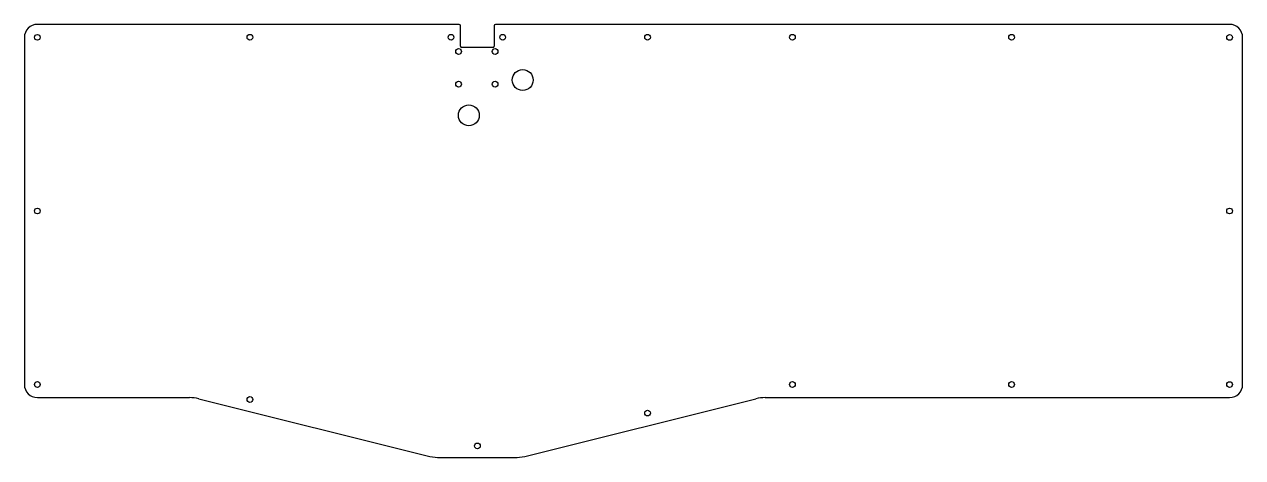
# Model space of a CAD drawing. Header units: millimetres. Extents: x -233 to 233, y -83 to 83.
import ezdxf

# ---------------------------------------------------------------- set-up
doc = ezdxf.new("R2010")
doc.units = ezdxf.units.MM
doc.layers.add('CUTOUTS', color=1, linetype='CONTINUOUS')
doc.layers.add('PERIMETER', color=5, linetype='CONTINUOUS')

msp = doc.modelspace()

# ---------------------------------------------------------------- linework, layer by layer
at = {"layer": 'CUTOUTS'}
for centre, radius in [((-228.48, 78.04), 1.1), ((-147, 78.07), 1.1), ((-69.94, 78.07), 1.1), ((-50.14, 78.07), 1.1), ((5.38, 78.07), 1.1), ((60.9, 78.07), 1.1), ((144.9, 78.07), 1.1), ((228.46, 78), 1.1), ((-67.04, 72.6), 1.1), ((-53.04, 72.6), 1.1), ((-42.47, 61.68), 4), ((-67.04, 60.1), 1.1), ((-53.04, 60.1), 1.1), ((-63.11, 48.15), 4), ((-228.48, 11.5), 1.1), ((228.46, 11.5), 1.1), ((-228.48, -54.99), 1.1), ((60.9, -54.99), 1.1), ((144.9, -54.99), 1.1), ((228.46, -55), 1.1), ((-147, -60.72), 1.1), ((5.38, -65.94), 1.1), ((-59.84, -78.5), 1.1)]:
    msp.add_circle(centre, radius, dxfattribs=at)
at = {"layer": 'PERIMETER'}
for p, q in [((-66.77, 83), (-228.46, 83)), ((-66.27, 74.65), (-66.27, 82.5)), ((-53.36, 82.5), (-53.36, 74.65)), ((228.46, 83), (-52.86, 83)), ((-233.46, 78), (-233.46, -55)), ((233.46, -55), (233.46, 78)), ((-53.86, 74.15), (-65.77, 74.15)), ((-228.46, -60), (-170.16, -60)), ((-166.53, -60.45), (-78.04, -82.51)), ((-41.65, -82.51), (46.85, -60.45)), ((50.48, -60), (228.46, -60)), ((-74.05, -83), (-45.64, -83))]:
    msp.add_line(p, q, dxfattribs=at)
for centre, radius, start, end in [((-228.46, 78), 5, 90, 180), ((-66.77, 82.5), 0.5, 0, 90), ((-52.86, 82.5), 0.5, 90, 180), ((228.46, 78), 5, 0, 90), ((-65.77, 74.65), 0.5, 180, 270), ((-53.86, 74.65), 0.5, -90, 0), ((-228.46, -55), 5, 180, 270), ((228.46, -55), 5, -90, 0), ((-170.16, -75), 15, 76.0003, 90), ((50.48, -75), 15, 90, 103.9997), ((-74.05, -66.5), 16.5, 256.0003, 270), ((-45.64, -66.5), 16.5, 270, 283.9997)]:
    msp.add_arc(centre, radius, start, end, dxfattribs=at)

doc.saveas('drawing.dxf')
